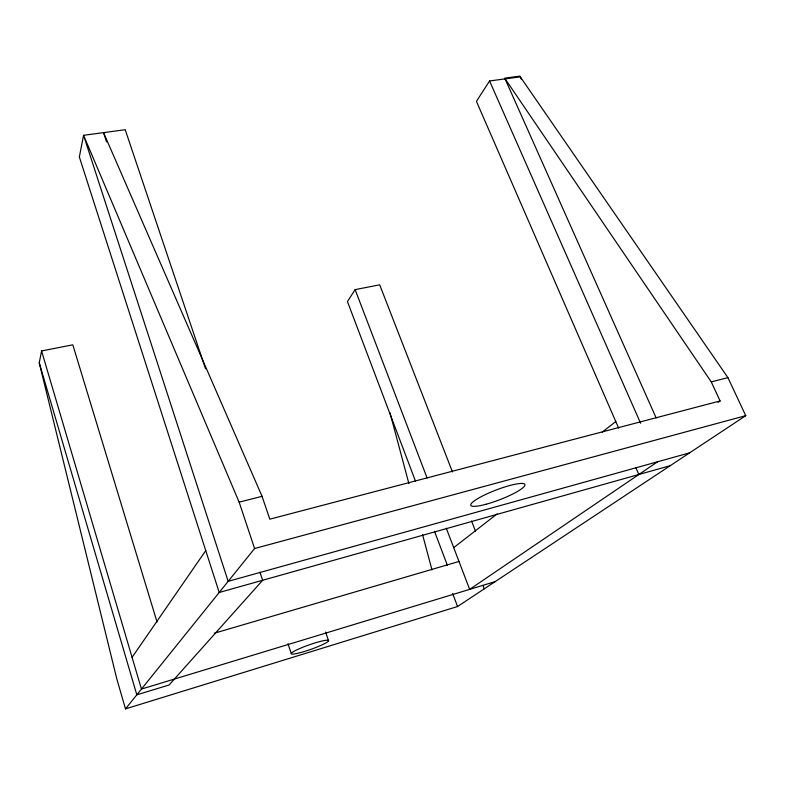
<?xml version="1.0" encoding="UTF-8"?>
<svg xmlns="http://www.w3.org/2000/svg" width="785" height="785" viewBox="0 0 785 785"><rect width="100%" height="100%" fill="white"/><g stroke="black" fill="none" stroke-linecap="round" stroke-linejoin="round"><path stroke-width="1.18" d="M618.639 428.11L476.436 101.353L489.565 80.963L520.288 76.851L727.931 377.654L745.75 415.667L457.567 606.52L125.502 708.884L116.916 679.329L39.25 362.856L41.576 350.934L72.819 344.831L157.049 622.005M452.454 471.893L379.685 284.827L355.134 289.626L347.441 301.558L415.442 481.028M132.076 657.349L205.749 550.579M125.502 708.884L254.595 548.519L745.75 415.667M453.71 547.645L497.121 513.871M602.281 432.064L615.783 421.555M718.118 402.342L720.1 400.958L711.259 381.902L504.677 78.157L519.955 76.116L521.289 79.079M657.614 461.757L469.656 589.378L446.292 528.236M495.139 581.636L141.447 689.073L41.576 350.934M214.276 633.24L458.989 561.461M670.223 465.682L219.201 592.489L79.354 156.98L83.573 135.295L125.217 129.721L205.542 368.773M689.603 452.857L228.17 581.342L83.573 135.295L239.15 502.164L254.595 548.519M720.1 400.958L269.804 519.179L262.053 496.326L103.532 132.626L106.603 141.938M239.15 502.164L262.053 496.326M711.259 381.902L727.931 377.654M505.04 78.814L656.162 417.924M489.565 80.963L640.619 423.252M635.938 467.86L638.833 474.513M471.53 520.936L475.524 531.209M482.961 585.424L484.276 588.828M355.134 289.626L427.099 477.996M434.498 531.327L447.499 565.622M452.641 593.489L457.567 606.52M325.579 632.062L328.572 640.766A19.762 2.394 -19.4 0 1 299.998 652.727A19.762 2.394 -19.4 0 1 301.234 647.9A19.762 2.394 -19.4 0 1 328.572 640.766M287.987 643.71L291.284 653.571M259.982 572.255L262.651 580.272L169.109 684.981L136.816 694.833L39.25 362.856M389.939 412.655L408.906 483.609M422.507 534.448L431.995 569.92M485.925 504.284A28.966 5.181 -21 0 0 524.91 484.531A28.966 5.181 -21 0 0 482.746 495.885A28.966 5.181 -21 0 0 485.925 504.284"/></g></svg>
